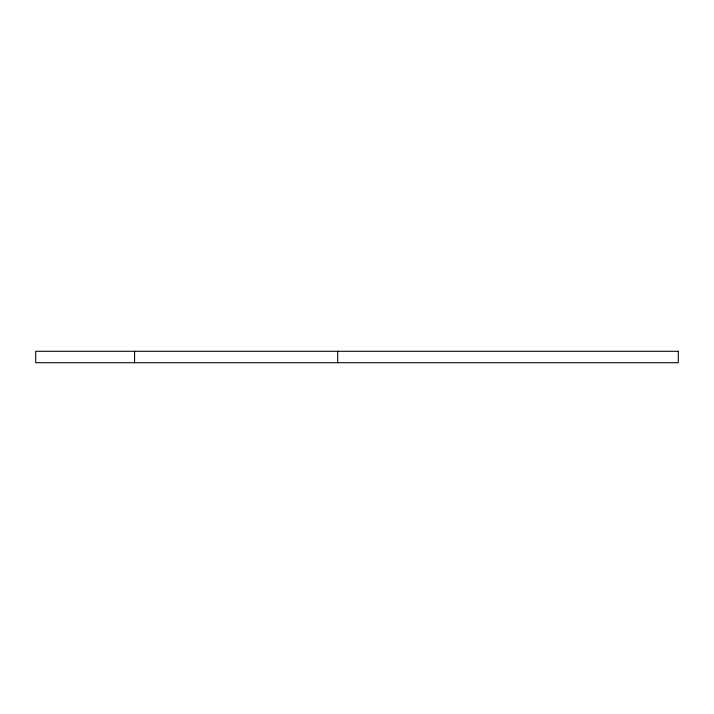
<?xml version="1.0" encoding="UTF-8"?>
<svg xmlns="http://www.w3.org/2000/svg" width="714" height="714" viewBox="0 0 714 714"><rect width="100%" height="100%" fill="white"/><g stroke="black" fill="none" stroke-linecap="round" stroke-linejoin="round"><path stroke-width="1.07" d="M337.686 351.288L337.686 362.712M134.562 351.288L134.562 362.712M678.3 351.288L35.7 351.288L35.7 362.712L678.3 362.712L678.3 351.288"/></g></svg>
